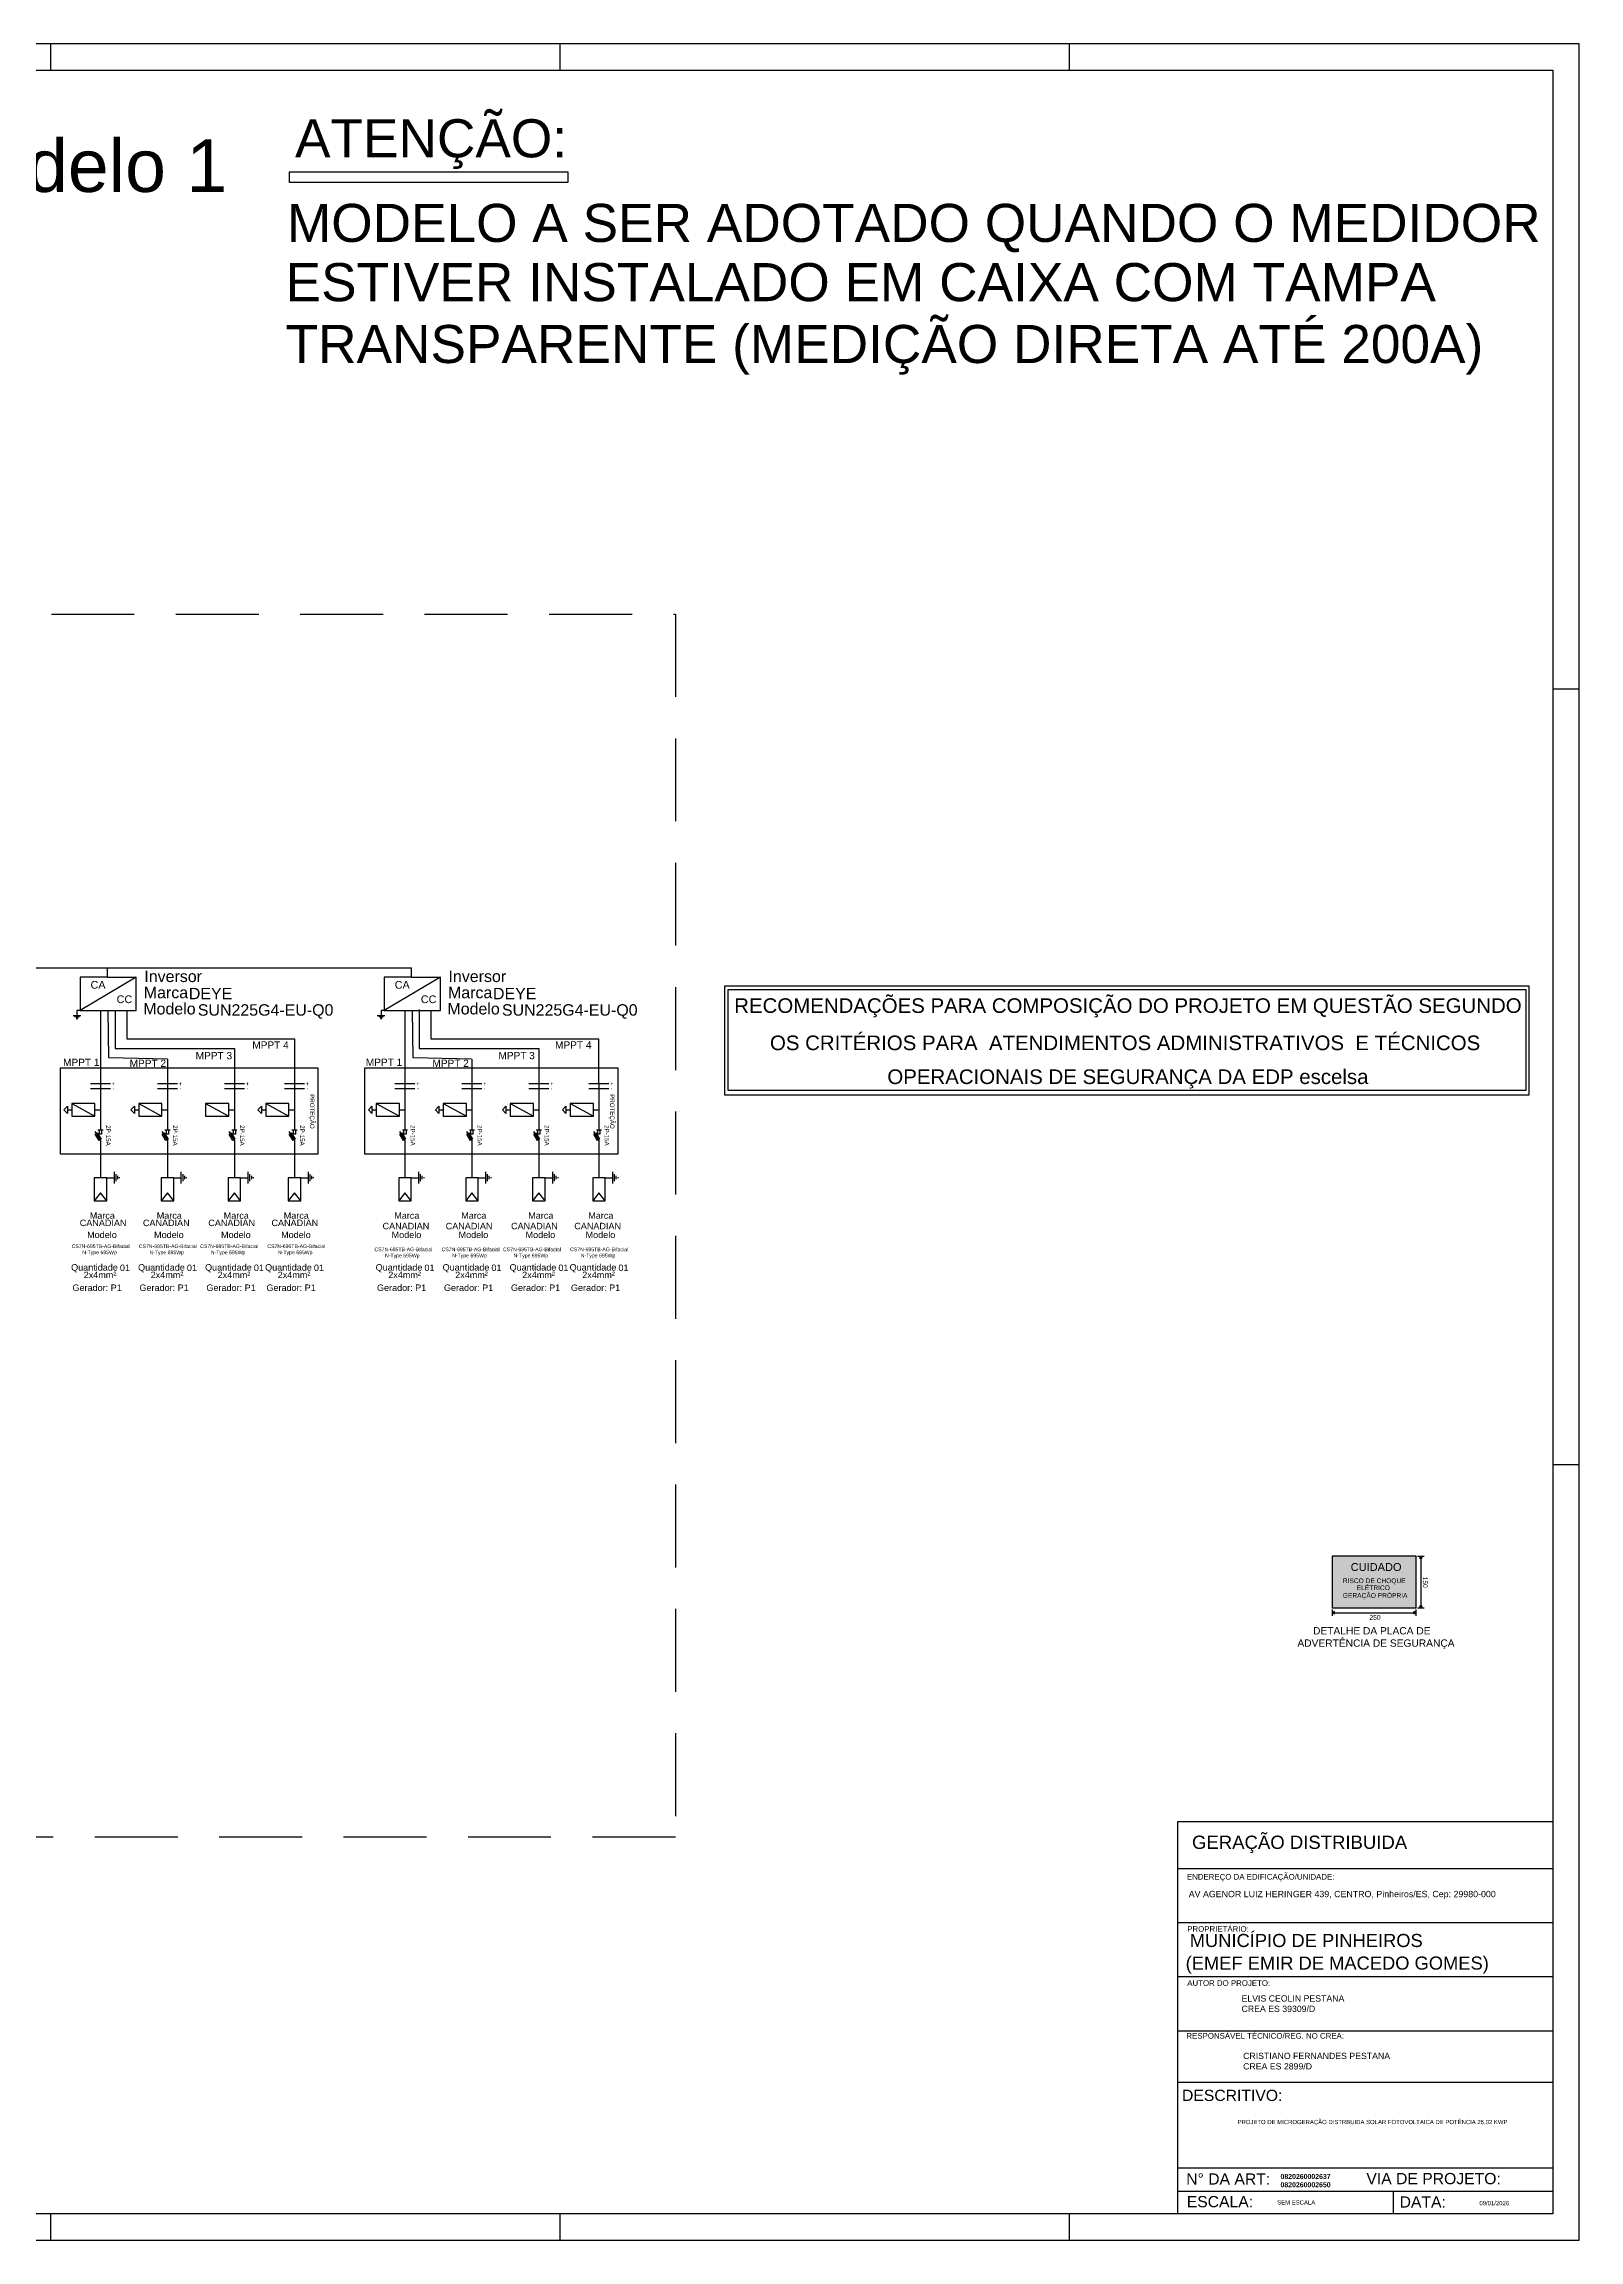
# Model space of a CAD drawing. Header units: millimetres. Extents: x 2932 to 3190, y 1741 to 1825.
# Drawn here: x 3131 to 3189.8, y 1740.9 to 1825 of the extents above; entities that cross this region are included whole.
import ezdxf
from ezdxf.enums import TextEntityAlignment as Align

# ---------------------------------------------------------------- set-up
doc = ezdxf.new("R2010")
doc.units = ezdxf.units.MM
doc.linetypes.add('ACAD_ISO02W100', pattern=[15, 12, -3])
doc.linetypes.add('HIDDEN2', pattern=[4.7625, 3.175, -1.5875])
doc.layers.add('ARQ-FOLHA', color=7, linetype='Continuous')
doc.styles.add('arial', font='arial.ttf')
doc.styles.get("Standard").update_dxf_attribs({"font": 'arial.ttf'})

# ---------------------------------------------------------------- blocks, each defined once
blk = doc.blocks.new('A0')
at = {"color": 1}
for p, q in [((3020, 4155), (3020, 4205)), ((3995, 4155), (3995, 4205)), ((4970, 4155), (4970, 4205)), ((5895, 2970), (5945, 2970)), ((5895, 1485), (5945, 1485)), ((3020, 0), (3020, 50)), ((3995, 0), (3995, 50)), ((4970, 0), (4970, 50))]:
    blk.add_line(p, q, dxfattribs=at)
blk.add_lwpolyline([(125, 1485), (75, 1485), (0, 1410), (0, 0), (5945, 0), (5945, 4205), (75, 4205), (75, 1485)], dxfattribs=at)
at = {"color": 7}
blk.add_lwpolyline([(125, 4155), (5895, 4155), (5895, 50), (125, 50)], close=True, dxfattribs=at)

msp = doc.modelspace()

# ---------------------------------------------------------------- hatches: boundary and pattern name
h = msp.add_hatch(color=2)
h.dxf.hatch_style = 1
h.paths.add_polyline_path([(3180.352, 1767.067), (3180.352, 1765.064), (3183.54, 1765.064), (3183.54, 1767.067)])
h.paths.add_polyline_path([(3180.949, 1766.322), (3183.045, 1766.322), (3183.045, 1766.944), (3180.949, 1766.944)], flags=24)
msp.add_hatch(color=250).paths.add_polyline_path([(3180.577, 1766.945), (3183.285, 1766.945), (3183.285, 1766.316), (3180.577, 1766.316)])

# ---------------------------------------------------------------- linework, layer by layer
for p, q in [((3122.19, 1789.587), (3145.1, 1789.587)), ((3133.457, 1789.227), (3132.41, 1789.227)), ((3132.41, 1789.227), (3132.41, 1787.96)), ((3134.563, 1789.227), (3132.41, 1787.96)), ((3133.457, 1789.227), (3133.455, 1789.587)), ((3133.457, 1789.227), (3134.563, 1789.227)), ((3134.563, 1787.96), (3134.563, 1789.227)), ((3145.1, 1789.227), (3144.053, 1789.227)), ((3144.053, 1789.227), (3144.053, 1787.96)), ((3146.206, 1789.227), (3144.053, 1787.96)), ((3145.1, 1789.227), (3145.1, 1789.587)), ((3145.1, 1789.227), (3146.206, 1789.227)), ((3146.206, 1787.96), (3146.206, 1789.227)), ((3145.396, 1787.988), (3145.396, 1786.497)), ((3132.41, 1787.96), (3134.563, 1787.96)), ((3133.191, 1787.96), (3133.191, 1783.387)), ((3133.511, 1786.139), (3133.487, 1787.96)), ((3133.753, 1787.96), (3133.753, 1786.497)), ((3134.194, 1787.96), (3134.194, 1786.873)), ((3144.053, 1787.96), (3146.206, 1787.96)), ((3144.847, 1787.96), (3144.847, 1783.387)), ((3145.154, 1786.139), (3145.13, 1787.96)), ((3145.837, 1787.96), (3145.837, 1786.873)), ((3133.753, 1786.497), (3138.318, 1786.497)), ((3134.194, 1786.873), (3140.616, 1786.873)), ((3138.318, 1786.497), (3138.318, 1785.758)), ((3140.616, 1786.873), (3140.616, 1786.096)), ((3145.396, 1786.497), (3149.973, 1786.497)), ((3145.837, 1786.873), (3152.259, 1786.873)), ((3149.973, 1786.497), (3149.973, 1783.387)), ((3152.259, 1786.873), (3152.272, 1783.387)), ((3135.754, 1786.096), (3133.511, 1786.139)), ((3135.754, 1786.096), (3135.754, 1783.387)), ((3138.318, 1786.096), (3138.318, 1783.387)), ((3140.616, 1786.096), (3140.616, 1783.387)), ((3147.397, 1786.096), (3145.154, 1786.139)), ((3147.41, 1786.096), (3147.41, 1783.387)), ((3133.573, 1785.143), (3132.808, 1785.143)), ((3133.573, 1784.956), (3132.808, 1784.956)), ((3136.137, 1785.143), (3135.372, 1785.143)), ((3136.137, 1784.956), (3135.372, 1784.956)), ((3138.7, 1785.143), (3137.935, 1785.143)), ((3138.7, 1784.956), (3137.935, 1784.956)), ((3140.999, 1785.143), (3140.233, 1785.143)), ((3140.999, 1784.956), (3140.233, 1784.956)), ((3145.229, 1785.143), (3144.464, 1785.143)), ((3145.229, 1784.956), (3144.464, 1784.956)), ((3147.793, 1785.143), (3147.027, 1785.143)), ((3147.793, 1784.956), (3147.027, 1784.956)), ((3150.356, 1785.143), (3149.591, 1785.143)), ((3150.356, 1784.956), (3149.591, 1784.956)), ((3152.654, 1785.143), (3151.889, 1785.143)), ((3152.654, 1784.956), (3151.889, 1784.956)), ((3131.927, 1784.285), (3131.792, 1784.15)), ((3131.792, 1784.15), (3131.927, 1784.014)), ((3131.927, 1784.285), (3131.927, 1784.014)), ((3131.927, 1784.15), (3132.091, 1784.15)), ((3132.091, 1784.389), (3132.979, 1783.91)), ((3132.979, 1784.15), (3133.191, 1784.15)), ((3134.491, 1784.285), (3134.355, 1784.15)), ((3134.355, 1784.15), (3134.491, 1784.014)), ((3134.491, 1784.285), (3134.491, 1784.014)), ((3134.491, 1784.15), (3134.654, 1784.15)), ((3134.654, 1784.389), (3135.543, 1783.91)), ((3135.543, 1784.15), (3135.754, 1784.15)), ((3137.217, 1784.389), (3138.106, 1783.91)), ((3138.106, 1784.15), (3138.318, 1784.15)), ((3139.352, 1784.285), (3139.217, 1784.15)), ((3139.217, 1784.15), (3139.352, 1784.014)), ((3139.352, 1784.285), (3139.352, 1784.014)), ((3139.352, 1784.15), (3139.516, 1784.15)), ((3139.516, 1784.389), (3140.405, 1783.91)), ((3140.405, 1784.15), (3140.616, 1784.15)), ((3143.583, 1784.285), (3143.448, 1784.15)), ((3143.448, 1784.15), (3143.583, 1784.014)), ((3143.583, 1784.285), (3143.583, 1784.014)), ((3143.583, 1784.15), (3143.746, 1784.15)), ((3143.746, 1784.389), (3144.635, 1783.91)), ((3144.635, 1784.15), (3144.847, 1784.15)), ((3146.146, 1784.285), (3146.011, 1784.15)), ((3146.011, 1784.15), (3146.146, 1784.014)), ((3146.146, 1784.285), (3146.146, 1784.014)), ((3146.146, 1784.15), (3146.31, 1784.15)), ((3146.31, 1784.389), (3147.199, 1783.91)), ((3147.199, 1784.15), (3147.41, 1784.15)), ((3148.71, 1784.285), (3148.574, 1784.15)), ((3148.574, 1784.15), (3148.71, 1784.014)), ((3148.71, 1784.285), (3148.71, 1784.014)), ((3148.71, 1784.15), (3148.873, 1784.15)), ((3148.873, 1784.389), (3149.762, 1783.91)), ((3149.762, 1784.15), (3149.973, 1784.15)), ((3151.008, 1784.285), (3150.873, 1784.15)), ((3150.873, 1784.15), (3151.008, 1784.014)), ((3151.008, 1784.285), (3151.008, 1784.014)), ((3151.008, 1784.15), (3151.172, 1784.15)), ((3151.172, 1784.389), (3152.06, 1783.91)), ((3152.06, 1784.15), (3152.272, 1784.15)), ((3132.98, 1783.325), (3133.191, 1782.975)), ((3133.092, 1783.387), (3133.289, 1783.387)), ((3133.191, 1782.975), (3133.191, 1781.551)), ((3135.543, 1783.325), (3135.754, 1782.975)), ((3135.655, 1783.387), (3135.853, 1783.387)), ((3135.754, 1782.975), (3135.754, 1781.551)), ((3138.106, 1783.325), (3138.318, 1782.975)), ((3138.219, 1783.387), (3138.416, 1783.387)), ((3138.318, 1782.975), (3138.318, 1781.551)), ((3140.405, 1783.325), (3140.616, 1782.975)), ((3140.517, 1783.387), (3140.714, 1783.387)), ((3140.616, 1782.975), (3140.616, 1781.551)), ((3144.635, 1783.325), (3144.847, 1782.975)), ((3144.747, 1783.387), (3144.945, 1783.387)), ((3144.847, 1782.975), (3144.847, 1781.551)), ((3147.199, 1783.325), (3147.41, 1782.975)), ((3147.311, 1783.387), (3147.508, 1783.387)), ((3147.41, 1782.975), (3147.41, 1781.551)), ((3149.762, 1783.325), (3149.973, 1782.975)), ((3149.874, 1783.387), (3150.072, 1783.387)), ((3149.973, 1782.975), (3149.973, 1781.551)), ((3152.06, 1783.325), (3152.272, 1782.975)), ((3152.173, 1783.387), (3152.37, 1783.387)), ((3152.272, 1782.975), (3152.272, 1781.551)), ((3133.191, 1780.974), (3132.952, 1780.662)), ((3133.43, 1780.662), (3133.191, 1780.974)), ((3135.754, 1780.974), (3135.515, 1780.662)), ((3135.993, 1780.662), (3135.754, 1780.974)), ((3138.318, 1780.974), (3138.078, 1780.662)), ((3138.557, 1780.662), (3138.318, 1780.974)), ((3140.616, 1780.974), (3140.377, 1780.662)), ((3140.855, 1780.662), (3140.616, 1780.974)), ((3144.847, 1780.974), (3144.607, 1780.662)), ((3145.086, 1780.662), (3144.847, 1780.974)), ((3147.41, 1780.974), (3147.171, 1780.662)), ((3147.649, 1780.662), (3147.41, 1780.974)), ((3149.973, 1780.974), (3149.734, 1780.662)), ((3150.213, 1780.662), (3149.973, 1780.974)), ((3152.272, 1780.974), (3152.032, 1780.662)), ((3152.511, 1780.662), (3152.272, 1780.974)), ((3174.423, 1755.099), (3188.787, 1755.099)), ((3174.423, 1753.028), (3188.787, 1753.028)), ((3174.52, 1753.028), (3188.787, 1753.028)), ((3174.423, 1750.957), (3188.787, 1750.957)), ((3174.423, 1748.886), (3188.787, 1748.886)), ((3174.423, 1746.911), (3188.787, 1746.911)), ((3174.423, 1743.641), (3188.787, 1743.641)), ((3174.423, 1742.74), (3188.787, 1742.74)), ((3182.669, 1742.748), (3182.669, 1741.905))]:
    msp.add_line(p, q)
at = {"color": 3}
for p, q in [((3132.141, 1787.764), (3132.438, 1787.764)), ((3132.203, 1787.721), (3132.383, 1787.721)), ((3132.255, 1787.676), (3132.334, 1787.676)), ((3132.279, 1787.631), (3132.307, 1787.631)), ((3132.29, 1787.96), (3132.29, 1787.764)), ((3132.41, 1787.96), (3132.29, 1787.96)), ((3143.784, 1787.764), (3144.081, 1787.764)), ((3143.846, 1787.721), (3144.025, 1787.721)), ((3143.898, 1787.676), (3143.977, 1787.676)), ((3143.922, 1787.631), (3143.95, 1787.631)), ((3143.933, 1787.96), (3143.933, 1787.764)), ((3144.053, 1787.96), (3143.933, 1787.96)), ((3133.43, 1781.551), (3133.723, 1781.551)), ((3133.723, 1781.33), (3133.723, 1781.773)), ((3133.787, 1781.421), (3133.787, 1781.69)), ((3133.853, 1781.5), (3133.853, 1781.618)), ((3133.921, 1781.535), (3133.921, 1781.578)), ((3135.993, 1781.551), (3136.286, 1781.551)), ((3136.286, 1781.33), (3136.286, 1781.773)), ((3136.35, 1781.421), (3136.35, 1781.69)), ((3136.417, 1781.5), (3136.417, 1781.618)), ((3136.484, 1781.535), (3136.484, 1781.578)), ((3138.557, 1781.551), (3138.85, 1781.551)), ((3138.85, 1781.33), (3138.85, 1781.773)), ((3138.914, 1781.421), (3138.914, 1781.69)), ((3138.98, 1781.5), (3138.98, 1781.618)), ((3139.048, 1781.535), (3139.048, 1781.578)), ((3140.855, 1781.551), (3141.148, 1781.551)), ((3141.148, 1781.33), (3141.148, 1781.773)), ((3141.212, 1781.421), (3141.212, 1781.69)), ((3141.278, 1781.5), (3141.278, 1781.618)), ((3141.346, 1781.535), (3141.346, 1781.578)), ((3145.086, 1781.551), (3145.379, 1781.551)), ((3145.379, 1781.33), (3145.379, 1781.773)), ((3145.443, 1781.421), (3145.443, 1781.69)), ((3145.509, 1781.5), (3145.509, 1781.618)), ((3145.577, 1781.535), (3145.577, 1781.578)), ((3147.649, 1781.551), (3147.942, 1781.551)), ((3147.942, 1781.33), (3147.942, 1781.773)), ((3148.006, 1781.421), (3148.006, 1781.69)), ((3148.072, 1781.5), (3148.072, 1781.618)), ((3148.14, 1781.535), (3148.14, 1781.578)), ((3150.213, 1781.551), (3150.506, 1781.551)), ((3150.506, 1781.33), (3150.506, 1781.773)), ((3150.57, 1781.421), (3150.57, 1781.69)), ((3150.636, 1781.5), (3150.636, 1781.618)), ((3150.704, 1781.535), (3150.704, 1781.578)), ((3152.511, 1781.551), (3152.804, 1781.551)), ((3152.804, 1781.33), (3152.804, 1781.773)), ((3152.868, 1781.421), (3152.868, 1781.69)), ((3152.934, 1781.5), (3152.934, 1781.618)), ((3153.002, 1781.535), (3153.002, 1781.578))]:
    msp.add_line(p, q, dxfattribs=at)
at = {"color": 253}
for p, q in [((3183.606, 1767.061), (3183.857, 1767.061)), ((3183.732, 1767.061), (3183.683, 1766.986)), ((3183.683, 1766.986), (3183.78, 1766.986)), ((3183.78, 1766.986), (3183.732, 1767.061)), ((3183.732, 1766.986), (3183.732, 1765.14)), ((3180.352, 1764.768), (3180.352, 1765.019)), ((3180.428, 1764.942), (3180.352, 1764.893)), ((3180.352, 1764.893), (3180.428, 1764.845)), ((3180.428, 1764.845), (3180.428, 1764.942)), ((3180.428, 1764.893), (3183.464, 1764.893)), ((3183.539, 1764.893), (3183.464, 1764.942)), ((3183.464, 1764.942), (3183.464, 1764.845)), ((3183.464, 1764.845), (3183.539, 1764.893)), ((3183.539, 1765.019), (3183.54, 1764.768)), ((3183.857, 1765.065), (3183.606, 1765.065)), ((3183.683, 1765.14), (3183.732, 1765.064)), ((3183.78, 1765.14), (3183.683, 1765.14)), ((3183.732, 1765.064), (3183.78, 1765.14))]:
    msp.add_line(p, q, dxfattribs=at)
at = {"color": 7, "ltscale": 0.1}
for p, q in [((3174.423, 1741.868), (3174.423, 1756.896)), ((3174.423, 1756.896), (3188.787, 1756.896))]:
    msp.add_line(p, q, dxfattribs=at)
msp.add_lwpolyline([(3140.429, 1820.07), (3151.081, 1820.07), (3151.081, 1819.658), (3140.429, 1819.658)], close=True, dxfattribs=at)
at = {"linetype": 'HIDDEN2'}
msp.add_lwpolyline([(3078.924, 1803.137), (3155.197, 1803.137), (3155.197, 1756.302), (3078.924, 1756.302)], close=True, dxfattribs=at)
at = {"color": 251, "linetype": 'ACAD_ISO02W100', "true_color": 0x636466}
for points in [[(3131.655, 1785.758), (3141.505, 1785.758), (3141.505, 1782.447), (3131.655, 1782.447)], [(3143.31, 1785.758), (3152.991, 1785.758), (3152.991, 1782.447), (3143.31, 1782.447)]]:
    msp.add_lwpolyline(points, close=True, dxfattribs=at)
for points in [[(3132.091, 1783.91), (3132.979, 1783.91), (3132.979, 1784.389), (3132.091, 1784.389)], [(3134.654, 1783.91), (3135.543, 1783.91), (3135.543, 1784.389), (3134.654, 1784.389)], [(3137.217, 1783.91), (3138.106, 1783.91), (3138.106, 1784.389), (3137.217, 1784.389)], [(3139.516, 1783.91), (3140.405, 1783.91), (3140.405, 1784.389), (3139.516, 1784.389)], [(3143.746, 1783.91), (3144.635, 1783.91), (3144.635, 1784.389), (3143.746, 1784.389)], [(3146.31, 1783.91), (3147.199, 1783.91), (3147.199, 1784.389), (3146.31, 1784.389)], [(3148.873, 1783.91), (3149.762, 1783.91), (3149.762, 1784.389), (3148.873, 1784.389)], [(3151.172, 1783.91), (3152.06, 1783.91), (3152.06, 1784.389), (3151.172, 1784.389)], [(3132.991, 1783.222), (3133.067, 1783.268), (3133.212, 1783.028), (3133.136, 1782.982)], [(3133.151, 1783.387), (3133.23, 1783.387), (3133.23, 1783.222), (3133.151, 1783.222)], [(3135.554, 1783.222), (3135.631, 1783.268), (3135.776, 1783.028), (3135.699, 1782.982)], [(3135.714, 1783.387), (3135.794, 1783.387), (3135.794, 1783.222), (3135.714, 1783.222)], [(3138.118, 1783.222), (3138.194, 1783.268), (3138.339, 1783.028), (3138.263, 1782.982)], [(3138.278, 1783.387), (3138.357, 1783.387), (3138.357, 1783.222), (3138.278, 1783.222)], [(3140.416, 1783.222), (3140.492, 1783.268), (3140.638, 1783.028), (3140.561, 1782.982)], [(3140.576, 1783.387), (3140.655, 1783.387), (3140.655, 1783.222), (3140.576, 1783.222)], [(3144.647, 1783.222), (3144.723, 1783.268), (3144.868, 1783.028), (3144.792, 1782.982)], [(3144.806, 1783.387), (3144.886, 1783.387), (3144.886, 1783.222), (3144.806, 1783.222)], [(3147.21, 1783.222), (3147.286, 1783.268), (3147.432, 1783.028), (3147.355, 1782.982)], [(3147.37, 1783.387), (3147.45, 1783.387), (3147.45, 1783.222), (3147.37, 1783.222)], [(3149.773, 1783.222), (3149.85, 1783.268), (3149.995, 1783.028), (3149.919, 1782.982)], [(3149.933, 1783.387), (3150.013, 1783.387), (3150.013, 1783.222), (3149.933, 1783.222)], [(3152.072, 1783.222), (3152.148, 1783.268), (3152.293, 1783.028), (3152.217, 1782.982)], [(3152.232, 1783.387), (3152.311, 1783.387), (3152.311, 1783.222), (3152.232, 1783.222)], [(3132.952, 1781.551), (3132.952, 1780.662), (3133.43, 1780.662), (3133.43, 1781.551)], [(3135.515, 1781.551), (3135.515, 1780.662), (3135.993, 1780.662), (3135.993, 1781.551)], [(3138.078, 1781.551), (3138.078, 1780.662), (3138.557, 1780.662), (3138.557, 1781.551)], [(3140.377, 1781.551), (3140.377, 1780.662), (3140.855, 1780.662), (3140.855, 1781.551)], [(3144.607, 1781.551), (3144.607, 1780.662), (3145.086, 1780.662), (3145.086, 1781.551)], [(3147.171, 1781.551), (3147.171, 1780.662), (3147.649, 1780.662), (3147.649, 1781.551)], [(3149.734, 1781.551), (3149.734, 1780.662), (3150.213, 1780.662), (3150.213, 1781.551)], [(3152.032, 1781.551), (3152.032, 1780.662), (3152.511, 1780.662), (3152.511, 1781.551)]]:
    msp.add_lwpolyline(points, close=True)
at = {"color": 250}
msp.add_lwpolyline([(3180.352, 1767.067), (3183.54, 1767.067), (3183.54, 1765.064), (3180.352, 1765.064)], close=True, dxfattribs=at)
msp.add_lwpolyline([(3180.352, 1767.067), (3183.54, 1767.067), (3183.54, 1765.064), (3180.352, 1765.064)], close=True, dxfattribs=at)
msp.add_lwpolyline([(3180.352, 1767.067), (3183.54, 1767.067), (3183.54, 1765.064), (3180.352, 1765.064)], close=True, dxfattribs=at)
at = {"layer": 'ARQ-FOLHA', "color": 7, "ltscale": 0.1}
for points in [[(3157.092, 1788.9), (3187.868, 1788.9), (3187.868, 1784.712), (3157.092, 1784.712)], [(3157.213, 1788.752), (3187.746, 1788.752), (3187.746, 1784.894), (3157.213, 1784.894)]]:
    msp.add_lwpolyline(points, close=True, dxfattribs=at)

# ---------------------------------------------------------------- block references
at = {"xscale": 0.0199999999999818, "yscale": 0.0199999999999818, "zscale": 0.0199999999999818}
msp.add_blockref('A0', (3070.887, 1740.868), dxfattribs=at)

# ---------------------------------------------------------------- texts
at = {"style": 'arial'}
for s, height, p in [('ATENÇÃO:', 1.4584, (3145.844, 1821.354)), ('DIAGRAMA UNIFILAR/INFORMATIVO - Modelo 1', 2.01449, (3106.539, 1820.307)), ('MODELO A SER ADOTADO QUANDO O MEDIDOR', 1.45837, (3164.321, 1818.115)), ('ESTIVER INSTALADO EM CAIXA COM TAMPA', 1.45837, (3162.293, 1815.846)), ('TRANSPARENTE (MEDIÇÃO DIRETA ATÉ 200A)', 1.45837, (3163.199, 1813.477)), ('RECOMENDAÇÕES PARA COMPOSIÇÃO DO PROJETO EM QUESTÃO SEGUNDO', 0.55958, (3172.519, 1788.141)), ('OS CRITÉRIOS PARA  ATENDIMENTOS ADMINISTRATIVOS  E TÉCNICOS ', 0.55958, (3172.519, 1786.715)), ('OPERACIONAIS DE SEGURANÇA DA EDP escelsa', 0.55958, (3172.519, 1785.418)), ('ADVERTÊNCIA DE SEGURANÇA', 0.27979, (3182.014, 1763.73)), ('DETALHE DA PLACA DE', 0.27979, (3181.853, 1764.201))]:
    msp.add_text(s, height=height, dxfattribs=at).set_placement(p, align=Align.MIDDLE_CENTER)
for s, height, p in [('CA', 0.2954, (3132.811, 1788.79)), ('Marca', 0.4372, (3134.85, 1788.424)), ('Inversor ', 0.4372, (3134.87, 1789.044)), ('CA', 0.2954, (3144.454, 1788.79)), ('Marca', 0.4372, (3146.493, 1788.424)), ('Inversor ', 0.4372, (3146.513, 1789.044)), ('CC', 0.2954, (3133.811, 1788.237)), ('Modelo', 0.4372, (3134.83, 1787.803)), ('CC', 0.2954, (3145.454, 1788.237)), ('Modelo', 0.4372, (3146.472, 1787.803)), ('MPPT 3', 0.2765, (3136.835, 1786.087)), ('MPPT 4', 0.2765, (3139.003, 1786.495)), ('MPPT 3', 0.2765, (3148.423, 1786.09)), ('MPPT 4', 0.2765, (3150.591, 1786.498)), ('MPPT 1', 0.2765, (3131.758, 1785.831)), ('MPPT 2', 0.2765, (3134.307, 1785.793)), ('MPPT 1', 0.2765, (3143.346, 1785.834)), ('MPPT 2', 0.2765, (3145.895, 1785.796)), ('+', 0.149, (3133.624, 1785.073)), ('+', 0.149, (3136.187, 1785.073)), ('+', 0.149, (3138.751, 1785.073)), ('+', 0.149, (3141.049, 1785.073)), ('+', 0.149, (3145.28, 1785.073)), ('+', 0.149, (3147.843, 1785.073)), ('+', 0.149, (3150.407, 1785.073)), ('+', 0.149, (3152.705, 1785.073)), ('Marca', 0.2478, (3132.781, 1779.978)), ('Marca', 0.2478, (3135.344, 1779.978)), ('Marca', 0.2478, (3137.908, 1779.978)), ('Marca', 0.2478, (3140.206, 1779.978)), ('Marca', 0.2478, (3144.437, 1779.978)), ('Marca', 0.2478, (3147, 1779.978)), ('Marca', 0.2478, (3149.564, 1779.978)), ('Marca', 0.2478, (3151.862, 1779.978)), ('Modelo', 0.2478, (3132.68, 1779.24)), ('Modelo', 0.2478, (3135.243, 1779.24)), ('Modelo', 0.2478, (3137.807, 1779.24)), ('Modelo', 0.2478, (3140.105, 1779.24)), ('Modelo', 0.2478, (3144.336, 1779.24)), ('Modelo', 0.2478, (3146.899, 1779.24)), ('Modelo', 0.2478, (3149.463, 1779.24)), ('Modelo', 0.2478, (3151.761, 1779.24)), ('Quantidade', 0.2478, (3132.067, 1777.993)), ('2x4mm²', 0.2478, (3132.55, 1777.705)), ('Quantidade', 0.2478, (3134.631, 1777.993)), ('2x4mm²', 0.2478, (3135.113, 1777.705)), ('Quantidade', 0.2478, (3137.194, 1777.993)), ('2x4mm²', 0.2478, (3137.677, 1777.705)), ('Quantidade', 0.2478, (3139.493, 1777.993)), ('2x4mm²', 0.2478, (3139.975, 1777.705)), ('Quantidade', 0.2478, (3143.723, 1777.993)), ('2x4mm²', 0.2478, (3144.206, 1777.705)), ('Quantidade', 0.2478, (3146.287, 1777.993)), ('2x4mm²', 0.2478, (3146.769, 1777.705)), ('Quantidade', 0.2478, (3148.85, 1777.993)), ('2x4mm²', 0.2478, (3149.333, 1777.705)), ('Quantidade', 0.2478, (3151.148, 1777.993)), ('2x4mm²', 0.2478, (3151.631, 1777.705)), ('Gerador: P1 ', 0.24784, (3132.119, 1777.214)), ('Gerador: P1 ', 0.24784, (3134.683, 1777.214)), ('Gerador: P1 ', 0.24784, (3137.246, 1777.214)), ('Gerador: P1 ', 0.24784, (3139.544, 1777.214)), ('Gerador: P1 ', 0.24784, (3143.775, 1777.214)), ('Gerador: P1 ', 0.24784, (3146.338, 1777.214)), ('Gerador: P1 ', 0.24784, (3148.902, 1777.214)), ('Gerador: P1 ', 0.24784, (3151.2, 1777.214)), ('GERAÇÃO DISTRIBUIDA', 0.50765, (3174.973, 1755.848)), ('ENDEREÇO DA EDIFICAÇÃO/UNIDADE:', 0.21522, (3174.777, 1754.673)), ('PROPRIETÁRIO:', 0.21522, (3174.79, 1752.675)), ('AUTOR DO PROJETO:', 0.21522, (3174.79, 1750.604)), ('RESPONSÁVEL TÉCNICO/REG. NO CREA:', 0.21522, (3174.759, 1748.582)), ('DESCRITIVO:', 0.43045, (3174.59, 1746.195)), ('PROJETO DE MICROGERAÇÃO DISTRBUIDA SOLAR FOTOVOLTAICA DE POTÊNCIA 25,02 KWP ', 0.16292, (3176.716, 1745.308)), ('N° DA ART:', 0.4304, (3174.751, 1742.993)), ('VIA DE PROJETO:', 0.43045, (3181.646, 1743.008)), ('ESCALA:', 0.4304, (3174.771, 1742.125)), ('SEM ESCALA', 0.1629, (3178.234, 1742.23)), ('DATA:', 0.4304, (3182.919, 1742.113)), ('09/01/2026', 0.1629, (3185.972, 1742.202))]:
    msp.add_text(s, height=height, dxfattribs=at).set_placement(p)
at = {"color": 1, "ltscale": 0.1, "style": 'arial'}
for s, height, p in [('DEYE', 0.4372, (3136.573, 1788.384)), ('DEYE', 0.4372, (3148.216, 1788.384)), ('SUN225G4-EU-Q0 ', 0.43715, (3136.916, 1787.756)), ('SUN225G4-EU-Q0 ', 0.43715, (3148.558, 1787.756)), ('CANADIAN', 0.2478, (3132.398, 1779.697)), ('CANADIAN', 0.2478, (3134.816, 1779.697)), ('CANADIAN', 0.2478, (3137.318, 1779.697)), ('CANADIAN', 0.2478, (3139.737, 1779.697)), ('CANADIAN', 0.2478, (3143.988, 1779.576)), ('CANADIAN', 0.2478, (3146.406, 1779.576)), ('CANADIAN', 0.2478, (3148.908, 1779.576)), ('CANADIAN', 0.2478, (3151.327, 1779.576)), ('CS7N-695TB-AG-Bifacial ', 0.14075, (3132.087, 1778.856)), ('N-Type 695Wp ', 0.14075, (3132.493, 1778.622)), ('CS7N-695TB-AG-Bifacial ', 0.14075, (3134.659, 1778.856)), ('N-Type 695Wp ', 0.14075, (3135.065, 1778.622)), ('CS7N-695TB-AG-Bifacial ', 0.14075, (3137.008, 1778.856)), ('N-Type 695Wp ', 0.14075, (3137.414, 1778.622)), ('CS7N-695TB-AG-Bifacial ', 0.14075, (3139.579, 1778.856)), ('N-Type 695Wp ', 0.14075, (3139.985, 1778.622)), ('CS7N-695TB-AG-Bifacial ', 0.14075, (3143.677, 1778.736)), ('CS7N-695TB-AG-Bifacial ', 0.14075, (3146.249, 1778.736)), ('CS7N-695TB-AG-Bifacial ', 0.14075, (3148.598, 1778.736)), ('CS7N-695TB-AG-Bifacial ', 0.14075, (3151.169, 1778.736)), ('01', 0.2478, (3133.936, 1777.977)), ('01', 0.2478, (3136.5, 1777.977)), ('01', 0.2478, (3139.063, 1777.977)), ('01', 0.2478, (3141.361, 1777.977)), ('N-Type 695Wp ', 0.14075, (3144.083, 1778.501)), ('01', 0.2478, (3145.592, 1777.977)), ('N-Type 695Wp ', 0.14075, (3146.655, 1778.501)), ('01', 0.2478, (3148.155, 1777.977)), ('N-Type 695Wp ', 0.14075, (3149.004, 1778.501)), ('01', 0.2478, (3150.719, 1777.977)), ('N-Type 695Wp ', 0.14075, (3151.575, 1778.501)), ('01', 0.2478, (3153.017, 1777.977))]:
    msp.add_text(s, height=height, dxfattribs=at).set_placement(p)
at = {"style": 'arial'}
for p in [(3133.631, 1784.994), (3136.194, 1784.994), (3138.757, 1784.994), (3141.056, 1784.994), (3145.286, 1784.994), (3147.85, 1784.994), (3150.413, 1784.994), (3152.711, 1784.994)]:
    msp.add_text('-', height=0.149, rotation=270, dxfattribs=at).set_placement(p)
at = {"color": 251, "true_color": 0x636466, "style": 'arial'}
for p in [(3141.211, 1784.748), (3152.697, 1784.748)]:
    msp.add_text('PROTEÇÃO', height=0.1687, rotation=270, dxfattribs=at).set_placement(p)
at = {"color": 1, "ltscale": 0.1, "style": 'arial'}
for p in [(3133.407, 1783.563), (3135.97, 1783.563), (3138.534, 1783.563), (3140.832, 1783.563), (3145.062, 1783.563), (3147.626, 1783.563), (3150.189, 1783.563), (3152.488, 1783.563)]:
    msp.add_text('2P-15A', height=0.1687, rotation=270, dxfattribs=at).set_placement(p)
at = {"color": 250, "attachment_point": 1}
for s, width, insert, char_height in [('RISCO DE CHOQUE', 632.76579, (3180.745, 1766.207), 0.18118), ('GERAÇÃO PRÓPRIA', 624.2886, (3180.745, 1765.644), 0.18118), ('ELÉTRICO', 523.01001, (3181.28, 1765.94), 0.1812)]:
    msp.add_mtext_dynamic_manual_height_columns(s, width=width, gutter_width=12.5, heights=[0], dxfattribs=dict(at, insert=insert, char_height=char_height))
at = {"color": 2, "insert": (3181.046, 1766.794), "char_height": 0.302, "attachment_point": 1}
msp.add_mtext_dynamic_manual_height_columns('CUIDADO', width=202.13476, gutter_width=12.5, heights=[0], dxfattribs=at)
at = {"color": 3, "insert": (3183.989, 1766.27), "char_height": 0.1812, "attachment_point": 1, "rotation": 270}
msp.add_mtext_dynamic_manual_height_columns('150', width=82.59519, gutter_width=12.5, heights=[0], dxfattribs=at)
at = {"color": 3, "insert": (3181.765, 1764.801), "char_height": 0.1812, "attachment_point": 1}
msp.add_mtext_dynamic_manual_height_columns('250', width=82.59519, gutter_width=12.5, heights=[0], dxfattribs=at)
at = {"attachment_point": 1, "style": 'arial'}
for s, width, gutter_width, insert, char_height in [('AV AGENOR LUIZ HERINGER 439, CENTRO, Pinheiros/ES, Cep: 29980-000', 11.91296, 18.586, (3174.846, 1754.241), 0.24224), ('{\\H1.33333x;MUNICÍPIO DE PINHEIROS}', 16.23586, 17.728, (3174.885, 1752.592), 0.37637), ('{\\H1.33333x;(EMEF EMIR DE MACEDO GOMES)}', 16.23586, 17.728, (3174.728, 1751.727), 0.37637), ('ELVIS CEOLIN PESTANA\\PCREA ES 39309/D', 9.50557, 18.352, (3176.867, 1750.242), 0.23919), ('CRISTIANO FERNANDES PESTANA\\PCREA ES 2899/D', 6.47438, 12.5, (3176.929, 1748.04), 0.23919), ('{\\fArial|b1|i0|c0|p34;\\H1.16667x;0820260002637\\P0820260002650}', 6.47438, 12.5, (3178.359, 1743.399), 0.16292)]:
    msp.add_mtext_dynamic_manual_height_columns(s, width=width, gutter_width=gutter_width, heights=[0], dxfattribs=dict(at, insert=insert, char_height=char_height))

doc.saveas('drawing.dxf')
